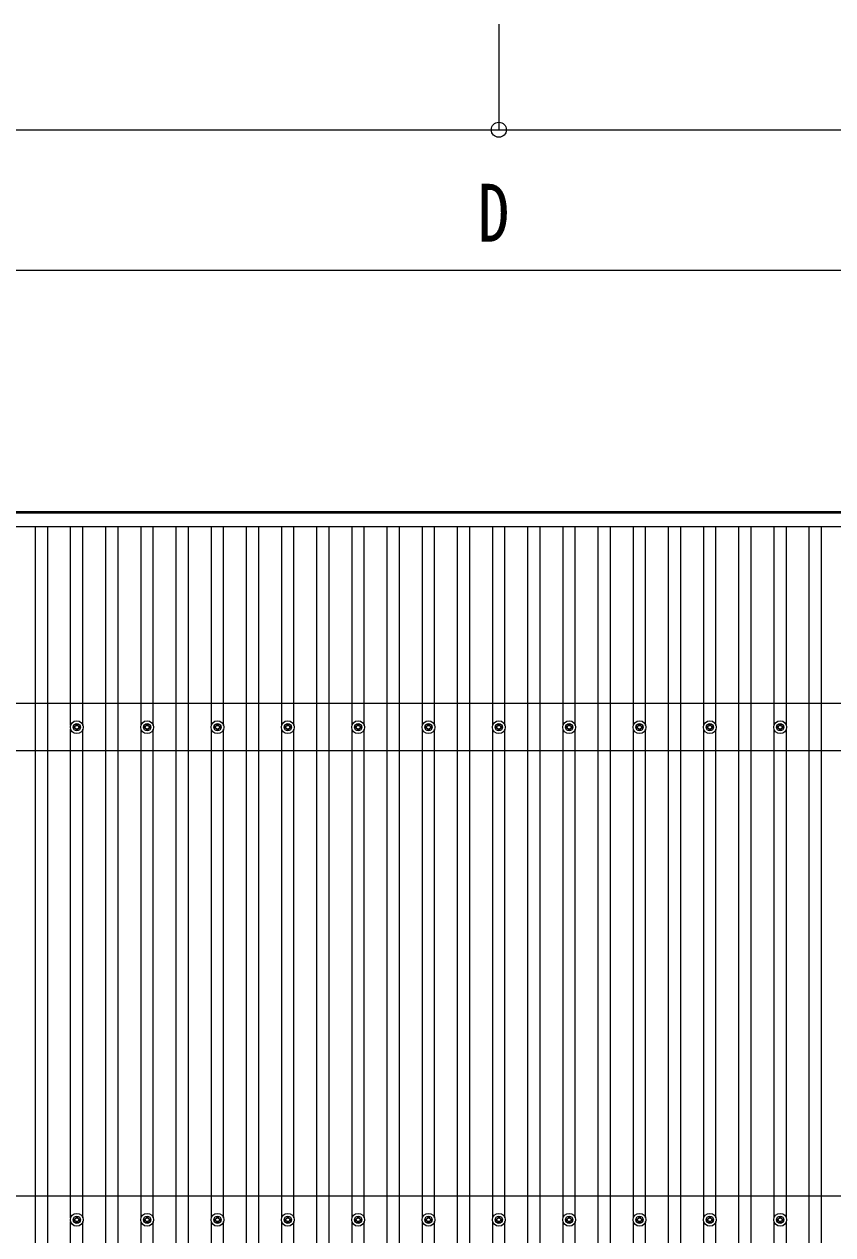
# Model space of a CAD drawing. Units: millimetres, scale not verified. Extents: x -21025 to 21025, y -14850 to 14850.
# Drawn here: x -10884 to -8584, y 3953 to 7394 of the extents above; entities that cross this region are included whole.
import ezdxf
from ezdxf.enums import TextEntityAlignment as Align

# ---------------------------------------------------------------- set-up
doc = ezdxf.new("R2010")
doc.units = ezdxf.units.MM
doc.header["$LTSCALE"] = 60
for name, color, linetype in [('0-5_YKK_13', 4, 'Continuous'), ('0-6_YKK_A1', 4, 'Continuous'), ('0-7_YKK_D', 6, 'Continuous')]:
    doc.layers.add(name, color=color, linetype=linetype)
doc.styles.add('ＭＳ ゴシック', font='')
doc.styles.get('ＭＳ ゴシック').set_extended_font_data('MS Gothic')

msp = doc.modelspace()

# ---------------------------------------------------------------- linework, layer by layer
at = {"layer": '0-5_YKK_13'}
for p, q in [((-10735.65, 5405.59), (-10735.65, 5401.17)), ((-10732.15, 5405.59), (-10732.15, 5401.17)), ((-10535.65, 5405.59), (-10535.65, 5401.17)), ((-10532.15, 5405.59), (-10532.15, 5401.17)), ((-10335.65, 5405.59), (-10335.65, 5401.17)), ((-10332.15, 5405.59), (-10332.15, 5401.17)), ((-10135.65, 5405.59), (-10135.65, 5401.17)), ((-10132.15, 5405.59), (-10132.15, 5401.17)), ((-9935.65, 5405.59), (-9935.65, 5401.17)), ((-9932.15, 5405.59), (-9932.15, 5401.17)), ((-9735.65, 5405.59), (-9735.65, 5401.17)), ((-9732.15, 5405.59), (-9732.15, 5401.17)), ((-9535.65, 5405.59), (-9535.65, 5401.17)), ((-9532.15, 5405.59), (-9532.15, 5401.17)), ((-9335.65, 5405.59), (-9335.65, 5401.17)), ((-9332.15, 5405.59), (-9332.15, 5401.17)), ((-9135.65, 5405.59), (-9135.65, 5401.17)), ((-9132.15, 5405.59), (-9132.15, 5401.17)), ((-8935.65, 5405.59), (-8935.65, 5401.17)), ((-8932.15, 5405.59), (-8932.15, 5401.17)), ((-8735.65, 5405.59), (-8735.65, 5401.17)), ((-8732.15, 5405.59), (-8732.15, 5401.17)), ((-10743.9, 5397.34), (-10739.49, 5397.34)), ((-10743.9, 5393.84), (-10739.49, 5393.84)), ((-10735.65, 5390.01), (-10735.65, 5385.59)), ((-10732.15, 5390.01), (-10732.15, 5385.59)), ((-10728.32, 5397.34), (-10723.91, 5397.34)), ((-10728.32, 5393.84), (-10723.91, 5393.84)), ((-10543.9, 5397.34), (-10539.49, 5397.34)), ((-10543.9, 5393.84), (-10539.49, 5393.84)), ((-10535.65, 5390.01), (-10535.65, 5385.59)), ((-10532.15, 5390.01), (-10532.15, 5385.59)), ((-10528.32, 5397.34), (-10523.91, 5397.34)), ((-10528.32, 5393.84), (-10523.91, 5393.84)), ((-10343.9, 5397.34), (-10339.49, 5397.34)), ((-10343.9, 5393.84), (-10339.49, 5393.84)), ((-10335.65, 5390.01), (-10335.65, 5385.59)), ((-10332.15, 5390.01), (-10332.15, 5385.59)), ((-10328.32, 5397.34), (-10323.91, 5397.34)), ((-10328.32, 5393.84), (-10323.91, 5393.84)), ((-10143.9, 5397.34), (-10139.49, 5397.34)), ((-10143.9, 5393.84), (-10139.49, 5393.84)), ((-10135.65, 5390.01), (-10135.65, 5385.59)), ((-10132.15, 5390.01), (-10132.15, 5385.59)), ((-10128.32, 5397.34), (-10123.91, 5397.34)), ((-10128.32, 5393.84), (-10123.91, 5393.84)), ((-9943.9, 5397.34), (-9939.49, 5397.34)), ((-9943.9, 5393.84), (-9939.49, 5393.84)), ((-9935.65, 5390.01), (-9935.65, 5385.59)), ((-9932.15, 5390.01), (-9932.15, 5385.59)), ((-9928.32, 5397.34), (-9923.91, 5397.34)), ((-9928.32, 5393.84), (-9923.91, 5393.84)), ((-9743.9, 5397.34), (-9739.49, 5397.34)), ((-9743.9, 5393.84), (-9739.49, 5393.84)), ((-9735.65, 5390.01), (-9735.65, 5385.59)), ((-9732.15, 5390.01), (-9732.15, 5385.59)), ((-9728.32, 5397.34), (-9723.91, 5397.34)), ((-9728.32, 5393.84), (-9723.91, 5393.84)), ((-9543.9, 5397.34), (-9539.49, 5397.34)), ((-9543.9, 5393.84), (-9539.49, 5393.84)), ((-9535.65, 5390.01), (-9535.65, 5385.59)), ((-9532.15, 5390.01), (-9532.15, 5385.59)), ((-9528.32, 5397.34), (-9523.91, 5397.34)), ((-9528.32, 5393.84), (-9523.91, 5393.84)), ((-9343.9, 5397.34), (-9339.49, 5397.34)), ((-9343.9, 5393.84), (-9339.49, 5393.84)), ((-9335.65, 5390.01), (-9335.65, 5385.59)), ((-9332.15, 5390.01), (-9332.15, 5385.59)), ((-9328.32, 5397.34), (-9323.91, 5397.34)), ((-9328.32, 5393.84), (-9323.91, 5393.84)), ((-9143.9, 5397.34), (-9139.49, 5397.34)), ((-9143.9, 5393.84), (-9139.49, 5393.84)), ((-9135.65, 5390.01), (-9135.65, 5385.59)), ((-9132.15, 5390.01), (-9132.15, 5385.59)), ((-9128.32, 5397.34), (-9123.91, 5397.34)), ((-9128.32, 5393.84), (-9123.91, 5393.84)), ((-8943.9, 5397.34), (-8939.49, 5397.34)), ((-8943.9, 5393.84), (-8939.49, 5393.84)), ((-8935.65, 5390.01), (-8935.65, 5385.59)), ((-8932.15, 5390.01), (-8932.15, 5385.59)), ((-8928.32, 5397.34), (-8923.91, 5397.34)), ((-8928.32, 5393.84), (-8923.91, 5393.84)), ((-8743.9, 5397.34), (-8739.49, 5397.34)), ((-8743.9, 5393.84), (-8739.49, 5393.84)), ((-8735.65, 5390.01), (-8735.65, 5385.59)), ((-8732.15, 5390.01), (-8732.15, 5385.59)), ((-8728.32, 5397.34), (-8723.91, 5397.34)), ((-8728.32, 5393.84), (-8723.91, 5393.84)), ((-10743.9, 3997.34), (-10739.49, 3997.34)), ((-10743.9, 3993.84), (-10739.49, 3993.84)), ((-10735.65, 4005.59), (-10735.65, 4001.17)), ((-10732.15, 4005.59), (-10732.15, 4001.17)), ((-10728.32, 3997.34), (-10723.91, 3997.34)), ((-10728.32, 3993.84), (-10723.91, 3993.84)), ((-10543.9, 3997.34), (-10539.49, 3997.34)), ((-10543.9, 3993.84), (-10539.49, 3993.84)), ((-10535.65, 4005.59), (-10535.65, 4001.17)), ((-10532.15, 4005.59), (-10532.15, 4001.17)), ((-10528.32, 3997.34), (-10523.91, 3997.34)), ((-10528.32, 3993.84), (-10523.91, 3993.84)), ((-10343.9, 3997.34), (-10339.49, 3997.34)), ((-10343.9, 3993.84), (-10339.49, 3993.84)), ((-10335.65, 4005.59), (-10335.65, 4001.17)), ((-10332.15, 4005.59), (-10332.15, 4001.17)), ((-10328.32, 3997.34), (-10323.91, 3997.34)), ((-10328.32, 3993.84), (-10323.91, 3993.84)), ((-10143.9, 3997.34), (-10139.49, 3997.34)), ((-10143.9, 3993.84), (-10139.49, 3993.84)), ((-10135.65, 4005.59), (-10135.65, 4001.17)), ((-10132.15, 4005.59), (-10132.15, 4001.17)), ((-10128.32, 3997.34), (-10123.91, 3997.34)), ((-10128.32, 3993.84), (-10123.91, 3993.84)), ((-9943.9, 3997.34), (-9939.49, 3997.34)), ((-9943.9, 3993.84), (-9939.49, 3993.84)), ((-9935.65, 4005.59), (-9935.65, 4001.17)), ((-9932.15, 4005.59), (-9932.15, 4001.17)), ((-9928.32, 3997.34), (-9923.91, 3997.34)), ((-9928.32, 3993.84), (-9923.91, 3993.84)), ((-9743.9, 3997.34), (-9739.49, 3997.34)), ((-9743.9, 3993.84), (-9739.49, 3993.84)), ((-9735.65, 4005.59), (-9735.65, 4001.17)), ((-9732.15, 4005.59), (-9732.15, 4001.17)), ((-9728.32, 3997.34), (-9723.91, 3997.34)), ((-9728.32, 3993.84), (-9723.91, 3993.84)), ((-9543.9, 3997.34), (-9539.49, 3997.34)), ((-9543.9, 3993.84), (-9539.49, 3993.84)), ((-9535.65, 4005.59), (-9535.65, 4001.17)), ((-9532.15, 4005.59), (-9532.15, 4001.17)), ((-9528.32, 3997.34), (-9523.91, 3997.34)), ((-9528.32, 3993.84), (-9523.91, 3993.84)), ((-9343.9, 3997.34), (-9339.49, 3997.34)), ((-9343.9, 3993.84), (-9339.49, 3993.84)), ((-9335.65, 4005.59), (-9335.65, 4001.17)), ((-9332.15, 4005.59), (-9332.15, 4001.17)), ((-9328.32, 3997.34), (-9323.91, 3997.34)), ((-9328.32, 3993.84), (-9323.91, 3993.84)), ((-9143.9, 3997.34), (-9139.49, 3997.34)), ((-9143.9, 3993.84), (-9139.49, 3993.84)), ((-9135.65, 4005.59), (-9135.65, 4001.17)), ((-9132.15, 4005.59), (-9132.15, 4001.17)), ((-9128.32, 3997.34), (-9123.91, 3997.34)), ((-9128.32, 3993.84), (-9123.91, 3993.84)), ((-8943.9, 3997.34), (-8939.49, 3997.34)), ((-8943.9, 3993.84), (-8939.49, 3993.84)), ((-8935.65, 4005.59), (-8935.65, 4001.17)), ((-8932.15, 4005.59), (-8932.15, 4001.17)), ((-8928.32, 3997.34), (-8923.91, 3997.34)), ((-8928.32, 3993.84), (-8923.91, 3993.84)), ((-8743.9, 3997.34), (-8739.49, 3997.34)), ((-8743.9, 3993.84), (-8739.49, 3993.84)), ((-8735.65, 4005.59), (-8735.65, 4001.17)), ((-8732.15, 4005.59), (-8732.15, 4001.17)), ((-8728.32, 3997.34), (-8723.91, 3997.34)), ((-8728.32, 3993.84), (-8723.91, 3993.84)), ((-10735.65, 3990.01), (-10735.65, 3985.59)), ((-10732.15, 3990.01), (-10732.15, 3985.59)), ((-10535.65, 3990.01), (-10535.65, 3985.59)), ((-10532.15, 3990.01), (-10532.15, 3985.59)), ((-10335.65, 3990.01), (-10335.65, 3985.59)), ((-10332.15, 3990.01), (-10332.15, 3985.59)), ((-10135.65, 3990.01), (-10135.65, 3985.59)), ((-10132.15, 3990.01), (-10132.15, 3985.59)), ((-9935.65, 3990.01), (-9935.65, 3985.59)), ((-9932.15, 3990.01), (-9932.15, 3985.59)), ((-9735.65, 3990.01), (-9735.65, 3985.59)), ((-9732.15, 3990.01), (-9732.15, 3985.59)), ((-9535.65, 3990.01), (-9535.65, 3985.59)), ((-9532.15, 3990.01), (-9532.15, 3985.59)), ((-9335.65, 3990.01), (-9335.65, 3985.59)), ((-9332.15, 3990.01), (-9332.15, 3985.59)), ((-9135.65, 3990.01), (-9135.65, 3985.59)), ((-9132.15, 3990.01), (-9132.15, 3985.59)), ((-8935.65, 3990.01), (-8935.65, 3985.59)), ((-8932.15, 3990.01), (-8932.15, 3985.59)), ((-8735.65, 3990.01), (-8735.65, 3985.59)), ((-8732.15, 3990.01), (-8732.15, 3985.59))]:
    msp.add_line(p, q, dxfattribs=at)
for centre, radius in [((-10733.9, 5395.59), 18.25), ((-10733.9, 5395.59), 10.15), ((-10533.9, 5395.59), 18.25), ((-10533.9, 5395.59), 10.15), ((-10333.9, 5395.59), 18.25), ((-10333.9, 5395.59), 10.15), ((-10133.9, 5395.59), 18.25), ((-10133.9, 5395.59), 10.15), ((-9933.9, 5395.59), 18.25), ((-9933.9, 5395.59), 10.15), ((-9733.9, 5395.59), 18.25), ((-9733.9, 5395.59), 10.15), ((-9533.9, 5395.59), 18.25), ((-9533.9, 5395.59), 10.15), ((-9333.9, 5395.59), 18.25), ((-9333.9, 5395.59), 10.15), ((-9133.9, 5395.59), 18.25), ((-9133.9, 5395.59), 10.15), ((-8933.9, 5395.59), 18.25), ((-8933.9, 5395.59), 10.15), ((-8733.9, 5395.59), 18.25), ((-8733.9, 5395.59), 10.15), ((-10733.9, 5395.59), 5.85), ((-10733.9, 5395.59), 5.25), ((-10533.9, 5395.59), 5.85), ((-10533.9, 5395.59), 5.25), ((-10333.9, 5395.59), 5.85), ((-10333.9, 5395.59), 5.25), ((-10133.9, 5395.59), 5.85), ((-10133.9, 5395.59), 5.25), ((-9933.9, 5395.59), 5.85), ((-9933.9, 5395.59), 5.25), ((-9733.9, 5395.59), 5.85), ((-9733.9, 5395.59), 5.25), ((-9533.9, 5395.59), 5.85), ((-9533.9, 5395.59), 5.25), ((-9333.9, 5395.59), 5.85), ((-9333.9, 5395.59), 5.25), ((-9133.9, 5395.59), 5.85), ((-9133.9, 5395.59), 5.25), ((-8933.9, 5395.59), 5.85), ((-8933.9, 5395.59), 5.25), ((-8733.9, 5395.59), 5.85), ((-8733.9, 5395.59), 5.25), ((-10733.9, 3995.59), 18.25), ((-10733.9, 3995.59), 10.15), ((-10733.9, 3995.59), 5.85), ((-10733.9, 3995.59), 5.25), ((-10533.9, 3995.59), 18.25), ((-10533.9, 3995.59), 10.15), ((-10533.9, 3995.59), 5.85), ((-10533.9, 3995.59), 5.25), ((-10333.9, 3995.59), 18.25), ((-10333.9, 3995.59), 10.15), ((-10333.9, 3995.59), 5.85), ((-10333.9, 3995.59), 5.25), ((-10133.9, 3995.59), 18.25), ((-10133.9, 3995.59), 10.15), ((-10133.9, 3995.59), 5.85), ((-10133.9, 3995.59), 5.25), ((-9933.9, 3995.59), 18.25), ((-9933.9, 3995.59), 10.15), ((-9933.9, 3995.59), 5.85), ((-9933.9, 3995.59), 5.25), ((-9733.9, 3995.59), 18.25), ((-9733.9, 3995.59), 10.15), ((-9733.9, 3995.59), 5.85), ((-9733.9, 3995.59), 5.25), ((-9533.9, 3995.59), 18.25), ((-9533.9, 3995.59), 10.15), ((-9533.9, 3995.59), 5.85), ((-9533.9, 3995.59), 5.25), ((-9333.9, 3995.59), 18.25), ((-9333.9, 3995.59), 10.15), ((-9333.9, 3995.59), 5.85), ((-9333.9, 3995.59), 5.25), ((-9133.9, 3995.59), 18.25), ((-9133.9, 3995.59), 10.15), ((-9133.9, 3995.59), 5.85), ((-9133.9, 3995.59), 5.25), ((-8933.9, 3995.59), 18.25), ((-8933.9, 3995.59), 10.15), ((-8933.9, 3995.59), 5.85), ((-8933.9, 3995.59), 5.25), ((-8733.9, 3995.59), 18.25), ((-8733.9, 3995.59), 10.15), ((-8733.9, 3995.59), 5.85), ((-8733.9, 3995.59), 5.25)]:
    msp.add_circle(centre, radius, dxfattribs=at)
at = {"layer": '0-6_YKK_A1'}
for p, q in [((-11323.9, 6008.72), (-7742.9, 6008.72)), ((-7757.9, 6003.93), (-11308.9, 6003.93)), ((-11308.9, 5965.93), (-7757.9, 5965.93)), ((-10851.4, 624.88), (-10851.4, 5965.93)), ((-10816.4, 624.88), (-10816.4, 5965.93)), ((-10751.4, 5400.78), (-10751.4, 5965.93)), ((-10716.4, 5400.76), (-10716.4, 5965.93)), ((-10651.4, 624.88), (-10651.4, 5965.93)), ((-10616.4, 624.88), (-10616.4, 5965.93)), ((-10551.4, 5400.78), (-10551.4, 5965.93)), ((-10516.4, 5400.76), (-10516.4, 5965.93)), ((-10451.4, 624.88), (-10451.4, 5965.93)), ((-10416.4, 624.88), (-10416.4, 5965.93)), ((-10351.4, 5400.78), (-10351.4, 5965.93)), ((-10316.4, 5400.76), (-10316.4, 5965.93)), ((-10251.4, 624.88), (-10251.4, 5965.93)), ((-10216.4, 624.88), (-10216.4, 5965.93)), ((-10151.4, 5400.78), (-10151.4, 5965.93)), ((-10116.4, 5400.76), (-10116.4, 5965.93)), ((-10051.4, 624.88), (-10051.4, 5965.93)), ((-10016.4, 624.88), (-10016.4, 5965.93)), ((-9951.4, 5400.78), (-9951.4, 5965.93)), ((-9916.4, 5400.76), (-9916.4, 5965.93)), ((-9851.4, 624.88), (-9851.4, 5965.93)), ((-9816.4, 624.88), (-9816.4, 5965.93)), ((-9751.4, 5400.78), (-9751.4, 5965.93)), ((-9716.4, 5400.76), (-9716.4, 5965.93)), ((-9651.4, 624.88), (-9651.4, 5965.93)), ((-9616.4, 624.88), (-9616.4, 5965.93)), ((-9551.4, 5400.78), (-9551.4, 5965.93)), ((-9516.4, 5400.76), (-9516.4, 5965.93)), ((-9451.4, 624.88), (-9451.4, 5965.93)), ((-9416.4, 624.88), (-9416.4, 5965.93)), ((-9351.4, 5400.78), (-9351.4, 5965.93)), ((-9316.4, 5400.76), (-9316.4, 5965.93)), ((-9251.4, 624.88), (-9251.4, 5965.93)), ((-9216.4, 624.88), (-9216.4, 5965.93)), ((-9151.4, 5400.78), (-9151.4, 5965.93)), ((-9116.4, 5400.76), (-9116.4, 5965.93)), ((-9051.4, 624.88), (-9051.4, 5965.93)), ((-9016.4, 624.88), (-9016.4, 5965.93)), ((-8951.4, 5400.78), (-8951.4, 5965.93)), ((-8916.4, 5400.76), (-8916.4, 5965.93)), ((-8851.4, 624.88), (-8851.4, 5965.93)), ((-8816.4, 624.88), (-8816.4, 5965.93)), ((-8751.4, 5400.78), (-8751.4, 5965.93)), ((-8716.4, 5400.76), (-8716.4, 5965.93)), ((-8651.4, 624.88), (-8651.4, 5965.93)), ((-8616.4, 624.88), (-8616.4, 5965.93)), ((-1733.9, 5462.59), (-17333.9, 5462.59)), ((-10751.4, 4000.78), (-10751.4, 5390.4)), ((-10716.4, 4000.76), (-10716.4, 5390.42)), ((-10551.4, 4000.78), (-10551.4, 5390.4)), ((-10516.4, 4000.76), (-10516.4, 5390.42)), ((-10351.4, 4000.78), (-10351.4, 5390.4)), ((-10316.4, 4000.76), (-10316.4, 5390.42)), ((-10151.4, 4000.78), (-10151.4, 5390.4)), ((-10116.4, 4000.76), (-10116.4, 5390.42)), ((-9951.4, 4000.78), (-9951.4, 5390.4)), ((-9916.4, 4000.76), (-9916.4, 5390.42)), ((-9751.4, 4000.78), (-9751.4, 5390.4)), ((-9716.4, 4000.76), (-9716.4, 5390.42)), ((-9551.4, 4000.78), (-9551.4, 5390.4)), ((-9516.4, 4000.76), (-9516.4, 5390.42)), ((-9351.4, 4000.78), (-9351.4, 5390.4)), ((-9316.4, 4000.76), (-9316.4, 5390.42)), ((-9151.4, 4000.78), (-9151.4, 5390.4)), ((-9116.4, 4000.76), (-9116.4, 5390.42)), ((-8951.4, 4000.78), (-8951.4, 5390.4)), ((-8916.4, 4000.76), (-8916.4, 5390.42)), ((-8751.4, 4000.78), (-8751.4, 5390.4)), ((-8716.4, 4000.76), (-8716.4, 5390.42)), ((-1733.9, 5328.59), (-17333.9, 5328.59)), ((-1733.9, 4062.59), (-17333.9, 4062.59)), ((-10751.4, 2600.78), (-10751.4, 3990.4)), ((-10716.4, 2600.76), (-10716.4, 3990.42)), ((-10551.4, 2600.78), (-10551.4, 3990.4)), ((-10516.4, 2600.76), (-10516.4, 3990.42)), ((-10351.4, 2600.78), (-10351.4, 3990.4)), ((-10316.4, 2600.76), (-10316.4, 3990.42)), ((-10151.4, 2600.78), (-10151.4, 3990.4)), ((-10116.4, 2600.76), (-10116.4, 3990.42)), ((-9951.4, 2600.78), (-9951.4, 3990.4)), ((-9916.4, 2600.76), (-9916.4, 3990.42)), ((-9751.4, 2600.78), (-9751.4, 3990.4)), ((-9716.4, 2600.76), (-9716.4, 3990.42)), ((-9551.4, 2600.78), (-9551.4, 3990.4)), ((-9516.4, 2600.76), (-9516.4, 3990.42)), ((-9351.4, 2600.78), (-9351.4, 3990.4)), ((-9316.4, 2600.76), (-9316.4, 3990.42)), ((-9151.4, 2600.78), (-9151.4, 3990.4)), ((-9116.4, 2600.76), (-9116.4, 3990.42)), ((-8951.4, 2600.78), (-8951.4, 3990.4)), ((-8916.4, 2600.76), (-8916.4, 3990.42)), ((-8751.4, 2600.78), (-8751.4, 3990.4)), ((-8716.4, 2600.76), (-8716.4, 3990.42))]:
    msp.add_line(p, q, dxfattribs=at)
at = {"layer": '0-7_YKK_D'}
for p, q in [((-9533.9, 7393.72), (-9533.9, 7092.72)), ((-9533.9, 7393.72), (-9533.9, 7092.72)), ((-17270.4, 7093.72), (-9533.9, 7093.72)), ((-9533.9, 7093.72), (-1797.4, 7093.72)), ((-1948.9, 6693.72), (-17118.9, 6693.72))]:
    msp.add_line(p, q, dxfattribs=at)
msp.add_circle((-9533.9, 7093.72), 21.25, dxfattribs=at)
msp.add_circle((-9533.9, 7093.72), 21.25, dxfattribs=at)

# ---------------------------------------------------------------- texts
at = {"layer": '0-7_YKK_D', "style": 'ＭＳ ゴシック', "width": 0.8}
msp.add_text('D', height=165, dxfattribs=at).set_placement((-9593.9, 6725.72), align=Align.BOTTOM_LEFT)

doc.saveas('drawing.dxf')
